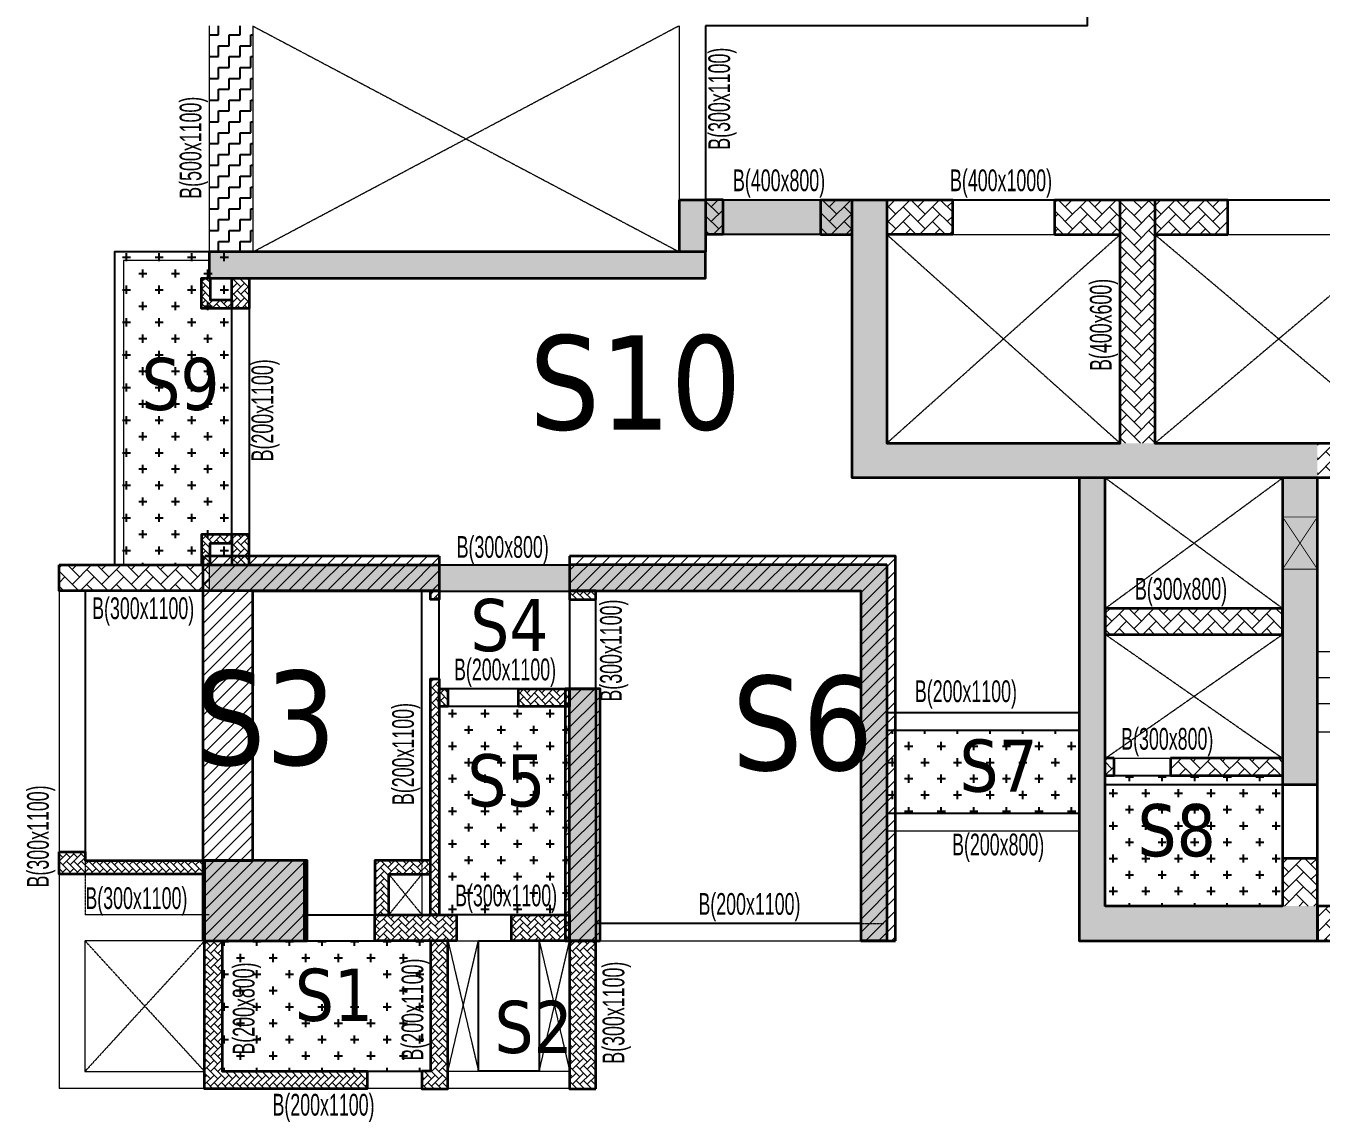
# Model space of a CAD drawing. Header units: millimetres. Extents: x -14 to 66963, y 130 to 26452.
# Drawn here: x -14 to 14889, y 1163 to 13773 of the extents above; entities that cross this region are included whole.
import ezdxf

# ---------------------------------------------------------------- set-up
doc = ezdxf.new("R2010")
doc.units = ezdxf.units.MM
doc.linetypes.add('HIDDEN', pattern=[0.375, 0.25, -0.125])
for name, color, linetype, lineweight in [('A-DETL-MISC', 35, 'Continuous', 15), ('A-HIDD-ABVE', 8, 'HIDDEN', 20), ('S-BEAM', 7, 'Continuous', 18), ('S-BEAM-IDEN', 2, 'Continuous', 9), ('S-COL HATCH', 9, 'Continuous', 0), ('S-COLS', 5, 'Continuous', 35), ('S-WALL', 4, 'Continuous', 18)]:
    doc.layers.add(name, color=color, linetype=linetype, lineweight=lineweight)
for name, color, linetype in [('changes', 7, 'Continuous'), ('S-CUTOUT', 1, 'Continuous'), ('SUNK SLAB', 8, 'Continuous')]:
    doc.layers.add(name, color=color, linetype=linetype)
doc.styles.add('Dim.s & Anno.(Misc.)', font='ARIALN.TTF')
doc.styles.add('Swis721 LtCn BT', font='swisscl.ttf', dxfattribs={"width": 0.9, "height": 233.355162})
pattern_1 = [(315, (21103954.563, 31375723.854), (84.85281374, -2e-14), [180, -60]), (45, (21103996.99, 31375681.43), (84.85281374, -2e-14), [180, -60])]
pattern_2 = [(45, (-31102401.53, 20629047.31), (0, 84.85281374), [180, -60]), (135, (-31102359.1, 20629089.737), (7e-15, 84.85281374), [180, -60])]
pattern_3 = [(315, (21103954.563, 31375723.836), (84.85281374, -2e-14), [180, -60]), (45, (21103996.99, 31375681.41), (84.85281374, -2e-14), [180, -60])]
pattern_4 = [(315, (-31090211.604, 20694843.886), (84.85281374, -1e-14), [180, -60]), (45, (-31090169.18, 20694801.46), (84.85281374, -2e-14), [180, -60])]
pattern_5 = [(45, (-31802317.5, 20729084.55), (0, 169.7056275), [360, -120]), (135, (-31802232.65, 20729169.4), (1e-14, 169.7056275), [360, -120])]
pattern_6 = [(45, (-31618808, 20746156.34), (0, 169.7056275), [360, -120]), (135, (-31618723.15, 20746241.2), (1e-14, 169.7056275), [360, -120])]
pattern_7 = [(45, (-31682274.25, 21473233.52), (-75.1300955, 75.1300955), [])]
pattern_8 = [(0, (-31352091.21, 21118550.87), (187.5, 187.5), [93.75, -281.25]), (90, (-31352044.34, 21118504), (-187.5, 187.5), [93.75, -281.25])]
pattern_9 = [(0, (-31792424.81, 20732320.44), (125, 125), [125, -125]), (90, (-31792299.81, 20732320.44), (-125, 125), [125, -125])]

# ---------------------------------------------------------------- blocks, each defined once
blk = doc.blocks.new('A$Ca6b6972b')
at = {"layer": 'S-COL HATCH'}
h = blk.add_hatch(dxfattribs=at)
h.set_pattern_fill('AR-HBONE', color=256, scale=15)
h.set_pattern_definition(pattern_2)
edge = h.paths.add_edge_path()
edge.add_line((1989, 8976), (1639, 8976))
edge.add_line((1639, 8976), (1639, 9326))
edge.add_line((1639, 9326), (1739, 9326))
edge.add_line((1739, 9326), (1739, 9076))
edge.add_line((1739, 9076), (1989, 9076))
edge.add_line((1989, 9076), (1989, 8976))
h = blk.add_hatch(dxfattribs=at)
h.set_pattern_fill('AR-HBONE', color=256, scale=15, angle=-90)
h.set_pattern_definition(pattern_1)
h.paths.add_polyline_path([(1989, 8976), (2189, 8976), (2189, 9326), (1989, 9326)])
h = blk.add_hatch(dxfattribs=at)
h.set_pattern_fill('AR-HBONE', color=256, scale=15, angle=-90)
h.set_pattern_definition(pattern_3)
h.paths.add_polyline_path([(1989, 8976), (2189, 8976), (2189, 9326), (1989, 9326)])
h = blk.add_hatch(dxfattribs=at)
h.set_pattern_fill('AR-HBONE', color=256, scale=15)
h.set_pattern_definition(pattern_2)
edge = h.paths.add_edge_path()
edge.add_line((1989, 6376), (1639, 6376))
edge.add_line((1639, 6376), (1639, 6026))
edge.add_line((1639, 6026), (1739, 6026))
edge.add_line((1739, 6026), (1739, 6276))
edge.add_line((1739, 6276), (1989, 6276))
edge.add_line((1989, 6276), (1989, 6376))
h = blk.add_hatch(dxfattribs=at)
h.set_pattern_fill('AR-HBONE', color=256, scale=15, angle=-90)
h.set_pattern_definition(pattern_1)
h.paths.add_polyline_path([(1989, 6376), (2189, 6376), (2189, 6026), (1989, 6026)])
h = blk.add_hatch(dxfattribs=at)
h.set_pattern_fill('AR-HBONE', color=256, scale=15, angle=-90)
h.set_pattern_definition(pattern_3)
h.paths.add_polyline_path([(1989, 6026), (2189, 6026), (2189, 6376), (1989, 6376)])
h = blk.add_hatch(dxfattribs=at)
h.set_pattern_fill('AR-HBONE', color=256, scale=15, angle=-90)
h.set_pattern_definition([(315, (21106240.17, 31372203.845), (84.85281374, -2e-14), [180, -60]), (45, (21106282.595, 31372161.42), (84.85281374, -2e-14), [180, -60])])
h.paths.add_polyline_path([(4275, 5726), (4275, 5626), (4375, 5626), (4375, 5726)])
h = blk.add_hatch(dxfattribs=at)
h.set_pattern_fill('AR-HBONE', color=256, scale=15, angle=-90)
h.set_pattern_definition([(315, (21107940.21, 31376673.825), (84.85281374, -2e-14), [180, -60]), (45, (21107982.637, 31376631.4), (84.85281374, -2e-14), [180, -60])])
h.paths.add_polyline_path([(6175, 5726), (5875, 5726), (5875, 5626), (6175, 5626)])
h = blk.add_hatch(dxfattribs=at)
h.set_pattern_fill('AR-HBONE', color=256, scale=15, angle=-90)
h.set_pattern_definition([(315, (21106240.17, 31371193.857), (84.85281374, -2e-14), [180, -60]), (45, (21106282.595, 31371151.43), (84.85281374, -2e-14), [180, -60])])
h.paths.add_polyline_path([(4275, 4716), (4275, 2000), (4375, 2000), (4375, 4716)])
h = blk.add_hatch(dxfattribs=at)
h.set_pattern_fill('AR-HBONE', color=256, scale=15)
h.set_pattern_definition([(45, (-31362017.66, 21106363.37), (0, 84.85281374), [180, -60]), (135, (-31361975.23, 21106405.8), (7e-15, 84.85281374), [180, -60])])
h.paths.add_polyline_path([(4375, 4398), (4475, 4398), (4475, 4598), (4375, 4598)])
h = blk.add_hatch(dxfattribs=at)
h.set_pattern_fill('AR-HBONE', color=256, scale=15)
h.set_pattern_definition([(45, (-31361107.653, 21106363.37), (0, 84.85281374), [180, -60]), (135, (-31361065.227, 21106405.8), (7e-15, 84.85281374), [180, -60])])
h.paths.add_polyline_path([(5875, 4398), (5875, 4598), (5285, 4598), (5285, 4398)])
h = blk.add_hatch(dxfattribs=at)
h.set_pattern_fill('AR-HBONE', color=256, scale=15, angle=-90)
h.set_pattern_definition(pattern_4)
h.paths.add_polyline_path([(0, 2726), (200, 2726), (300, 2726), (300, 2626), (1675, 2626), (1675, 2466), (0, 2466)])
h = blk.add_hatch(dxfattribs=at)
h.set_pattern_fill('AR-HBONE', color=256, scale=15)
h.set_pattern_definition([(45, (-31100345.92, 20625022.12), (0, 84.85281374), [180, -60]), (135, (-31100303.495, 20625064.55), (7e-15, 84.85281374), [180, -60])])
h.paths.add_polyline_path([(4275, 2625), (3635, 2625), (3635, 2000), (3795, 2000), (3795, 2466), (4275, 2466)])
h = blk.add_hatch(dxfattribs=at)
h.set_pattern_fill('AR-HBONE', color=256, scale=15)
h.set_pattern_definition([(45, (-31362507.66, 21103765.56), (0, 84.85281374), [180, -60]), (135, (-31362465.23, 21103807.99), (7e-15, 84.85281374), [180, -60])])
h.paths.add_polyline_path([(4575, 1700), (4575, 2000), (3635, 2000), (3635, 1700)])
h = blk.add_hatch(dxfattribs=at)
h.set_pattern_fill('AR-HBONE', color=256, scale=15)
h.set_pattern_definition([(45, (-31361107.653, 21103765.56), (0, 84.85281374), [180, -60]), (135, (-31361065.227, 21103807.99), (7e-15, 84.85281374), [180, -60])])
h.paths.add_polyline_path([(5875, 1700), (5875, 2000), (5205, 2000), (5205, 1700)])
h = blk.add_hatch(dxfattribs=at)
h.set_pattern_fill('AR-HBONE', color=256, scale=15, angle=-90)
h.set_pattern_definition(pattern_4)
edge = h.paths.add_edge_path()
edge.add_line((1875, 1700), (1875, 200))
edge.add_line((1875, 200), (3545, 200))
edge.add_line((3545, 200), (3545, 0))
edge.add_line((3545, 0), (1675, 0))
edge.add_line((1675, 0), (1675, 1700))
edge.add_line((1675, 1700), (1875, 1700))
h = blk.add_hatch(dxfattribs=at)
h.set_pattern_fill('AR-HBONE', color=256, scale=15, angle=-90)
h.set_pattern_definition(pattern_4)
h.paths.add_polyline_path([(4275, 200), (4175, 200), (4175, 0), (4475, 0), (4475, 1700), (4275, 1700)])
h = blk.add_hatch(dxfattribs=at)
h.set_pattern_fill('AR-HBONE', color=256, scale=15, angle=-90)
h.set_pattern_definition([(315, (21107940.21, 31371048.637), (84.85281374, -2e-14), [180, -60]), (45, (21107982.637, 31371006.21), (84.85281374, -2e-14), [180, -60])])
h.paths.add_polyline_path([(5875, 0), (6175, 0), (6175, 1700), (5875, 1700)])
at = {"layer": 'S-COLS', "elevation": 0}
for points in [[(1989, 8976), (1639, 8976), (1639, 9326), (1739, 9326), (1739, 9076), (1989, 9076), (1989, 8976)], [(1989, 6376), (1639, 6376), (1639, 6026), (1739, 6026), (1739, 6276), (1989, 6276), (1989, 6376)], [(4275, 2625), (3635, 2625), (3635, 2000), (3795, 2000), (3795, 2466), (4275, 2466), (4275, 2625)]]:
    blk.add_lwpolyline(points, dxfattribs=at)
for points in [[(2189, 9326), (2189, 8976), (1989, 8976), (1989, 9326)], [(2189, 6026), (2189, 6376), (1989, 6376), (1989, 6026)], [(4375, 5726), (4375, 5626), (4275, 5626), (4275, 5726)], [(6175, 5626), (6175, 5726), (5875, 5726), (5875, 5626)], [(4375, 4716), (4375, 2000), (4275, 2000), (4275, 4716)], [(4375, 4598), (4475, 4598), (4475, 4398), (4375, 4398)], [(5285, 4598), (5875, 4598), (5875, 4398), (5285, 4398)], [(0, 2726), (200, 2726), (300, 2726), (300, 2626), (1675, 2626), (1675, 2466), (0, 2466)], [(3635, 2000), (4575, 2000), (4575, 1700), (3635, 1700)], [(5205, 2000), (5875, 2000), (5875, 1700), (5205, 1700)], [(4275, 200), (4175, 200), (4175, 0), (4475, 0), (4475, 1700), (4275, 1700)], [(6175, 0), (6175, 1700), (5875, 1700), (5875, 0)]]:
    blk.add_lwpolyline(points, close=True, dxfattribs=at)
at = {"layer": 'S-COLS'}
blk.add_lwpolyline([(1875, 1700), (1875, 200), (3545, 200), (3545, 0), (1675, 0), (1675, 1700), (1875, 1700)], dxfattribs=at)
blk = doc.blocks.new('A$C9134d95b')
at = {"layer": 'changes'}
blk.add_blockref('A$Ca6b6972b', (-2229, -13576, 0), dxfattribs=at)
blk = doc.blocks.new('A$Cbe320e20')
at = {"layer": 'S-COL HATCH', "transparency": 33554687}
h = blk.add_hatch(color=256, dxfattribs=at)
h.dxf.hatch_style = 1
h.paths.add_polyline_path([(-2086, 2800), (-2385, 2800), (-2385, 2200), (-2086, 2200)])
at = {"layer": 'S-COL HATCH'}
h = blk.add_hatch(dxfattribs=at)
h.set_pattern_fill('AR-HBONE', color=256, scale=30)
h.set_pattern_definition(pattern_6)
h.paths.add_polyline_path([(-1885, 2400), (-1885, 2800), (-2085, 2800), (-2085, 2400)])
h = blk.add_hatch(dxfattribs=at)
h.set_pattern_fill('AR-HBONE', color=256, scale=30)
h.set_pattern_definition(pattern_6)
h.paths.add_polyline_path([(-400, 2400), (-400, 2800), (-765, 2800), (-765, 2400), (-676, 2400)])
at = {"layer": 'S-COL HATCH', "transparency": 33554687}
h = blk.add_hatch(color=256, dxfattribs=at)
h.dxf.hatch_style = 1
h.paths.add_polyline_path([(4954, -400), (4954, 0), (0, 0), (0, 2800), (-400, 2800), (-400, -400)])
at = {"layer": 'S-COL HATCH'}
h = blk.add_hatch(dxfattribs=at)
h.set_pattern_fill('AR-HBONE', color=256, scale=30)
h.set_pattern_definition(pattern_6)
h.paths.add_polyline_path([(758, 2400), (758, 2800), (0, 2800), (0, 2400)])
h = blk.add_hatch(dxfattribs=at)
h.set_pattern_fill('AR-HBONE', color=256, scale=30)
h.set_pattern_definition(pattern_6)
h.paths.add_polyline_path([(2684, 2800), (1928, 2800), (1928, 2400), (2684, 2400)])
h = blk.add_hatch(dxfattribs=at)
h.set_pattern_fill('AR-HBONE', color=256, scale=30)
h.set_pattern_definition(pattern_5)
h.paths.add_polyline_path([(2684, 0), (3084, 0), (3084, 2800), (2684, 2800)])
h = blk.add_hatch(dxfattribs=at)
h.set_pattern_fill('AR-HBONE', color=256, scale=30)
h.set_pattern_definition(pattern_6)
h.paths.add_polyline_path([(3925, 2800), (3084, 2800), (3084, 2400), (3925, 2400)])
at = {"layer": 'S-COL HATCH', "transparency": 33554687}
h = blk.add_hatch(color=256, dxfattribs=at)
h.dxf.hatch_style = 1
h.paths.add_polyline_path([(-7796, 2200), (-7796, 1900), (-2086, 1900), (-2086, 2200)])
at = {"layer": 'S-COL HATCH'}
h = blk.add_hatch(dxfattribs=at)
h.set_pattern_fill('AR-HBONE', color=256, scale=30)
h.set_pattern_definition(pattern_5)
h.paths.add_polyline_path([(5934, 0), (4954, 0), (4954, -400), (5934, -400)])
at = {"layer": 'S-COL HATCH', "transparency": 33554687}
h = blk.add_hatch(color=256, dxfattribs=at)
h.dxf.hatch_style = 1
h.paths.add_polyline_path([(2514, -400), (2214, -400), (2214, -5725), (2514, -5725), (4954, -5725), (4954, -5325), (2514, -5325), (2514, -3625), (2514, -3625), (2514, -3625)])
h = blk.add_hatch(color=256, dxfattribs=at)
h.dxf.hatch_style = 1
h.paths.add_polyline_path([(4954, -400), (4554, -400), (4554, -400), (4554, -1900), (4554, -1900), (4554, -2200), (4554, -3925), (4954, -3925)])
h = blk.add_hatch(dxfattribs=at)
h.set_pattern_fill('ANSI31', color=256, scale=850)
h.set_pattern_definition(pattern_7)
h.paths.add_polyline_path([(-5150, -1299), (-7296, -1299), (-7296, -1303), (-7871, -1303), (-7871, -4800), (-7296, -4800), (-7296, -1699), (-5150, -1699)])
h = blk.add_hatch(dxfattribs=at)
h.set_pattern_fill('ANSI31', color=256, scale=850)
h.set_pattern_definition(pattern_7)
h.paths.add_polyline_path([(100, -1299), (-3650, -1299), (-3650, -1699), (-300, -1699), (-300, -5724), (100, -5724)])
at = {"layer": 'S-COL HATCH'}
h = blk.add_hatch(dxfattribs=at)
h.set_pattern_fill('AR-HBONE', color=256, scale=30)
h.set_pattern_definition(pattern_5)
h.paths.add_polyline_path([(-7796, -1400), (-9525, -1400), (-9525, -1700), (-7796, -1700)])
at = {"layer": 'S-COL HATCH', "transparency": 33554687}
h = blk.add_hatch(color=256, dxfattribs=at)
h.dxf.hatch_style = 1
h.paths.add_polyline_path([(-5150, -1400), (-7796, -1400), (-7796, -1700), (-5150, -1700)])
h = blk.add_hatch(color=256, dxfattribs=at)
h.dxf.hatch_style = 1
h.paths.add_polyline_path([(0, -1400), (-3650, -1400), (-3650, -1700), (-300, -1700), (-300, -5725), (0, -5725)])
at = {"layer": 'S-COL HATCH'}
h = blk.add_hatch(dxfattribs=at)
h.set_pattern_fill('AR-HBONE', color=256, scale=30)
h.set_pattern_definition(pattern_5)
h.paths.add_polyline_path([(2514, -1900), (2514, -2200), (4554, -2200), (4554, -1900)])
at = {"layer": 'S-COL HATCH', "transparency": 33554687}
h = blk.add_hatch(dxfattribs=at)
h.set_pattern_fill('ANSI31', color=256, scale=850)
h.set_pattern_definition(pattern_7)
h.paths.add_polyline_path([(-3300, -2827), (-3696, -2827), (-3696, -5724), (-3300, -5724)])
h = blk.add_hatch(color=256, dxfattribs=at)
h.dxf.hatch_style = 1
h.paths.add_polyline_path([(-3350, -2827), (-3650, -2827), (-3650, -5725), (-3350, -5725)])
at = {"layer": 'S-COL HATCH'}
h = blk.add_hatch(dxfattribs=at)
h.set_pattern_fill('AR-HBONE', color=256, scale=30)
h.set_pattern_definition(pattern_5)
h.paths.add_polyline_path([(2614, -3625), (2514, -3625), (2514, -3825), (2614, -3825)])
h = blk.add_hatch(dxfattribs=at)
h.set_pattern_fill('AR-HBONE', color=256, scale=30)
h.set_pattern_definition(pattern_5)
h.paths.add_polyline_path([(3264, -3625), (3264, -3825), (4554, -3825), (4554, -3625)])
at = {"layer": 'S-COL HATCH', "transparency": 33554687}
h = blk.add_hatch(dxfattribs=at)
h.set_pattern_fill('ANSI31', color=256, scale=850)
h.set_pattern_definition(pattern_7)
h.paths.add_polyline_path([(-7871, -4800), (-7871, -5724), (-6671, -5724), (-6671, -4800)])
h = blk.add_hatch(color=256, dxfattribs=at)
h.dxf.hatch_style = 1
h.paths.add_polyline_path([(-6700, -4800), (-7850, -4800), (-7850, -5725), (-6700, -5725)])
at = {"layer": 'S-COL HATCH'}
h = blk.add_hatch(dxfattribs=at)
h.set_pattern_fill('AR-HBONE', color=256, scale=30)
h.set_pattern_definition(pattern_5)
h.paths.add_polyline_path([(4954, -4775), (4554, -4775), (4554, -5325), (4954, -5325)])
h = blk.add_hatch(dxfattribs=at)
h.set_pattern_fill('AR-HBONE', color=256, scale=30)
h.set_pattern_definition(pattern_5)
h.paths.add_polyline_path([(4954, -5325), (12554, -5325), (12554, -5725), (4954, -5725)])
at = {"layer": 'S-COL HATCH', "transparency": 33554687}
blk.add_line((-7796, -1400), (-7796, -1700), dxfattribs=at)
at = {"layer": 'S-COLS'}
for p, q in [((-1885, 2800), (-2086, 2800)), ((-1885, 2400), (-1885, 2800)), ((-765, 2800), (-765, 2400)), ((-765, 2800), (-400, 2800)), ((0, 2800), (758, 2800)), ((758, 2400), (758, 2800)), ((1928, 2800), (1928, 2400)), ((1928, 2800), (2684, 2800)), ((3084, 2800), (3925, 2800)), ((3925, 2400), (3925, 2800)), ((-1885, 2400), (-2086, 2400)), ((-765, 2400), (-400, 2400)), ((758, 2400), (0, 2400)), ((1928, 2400), (2684, 2400)), ((3084, 2400), (3925, 2400)), ((-5150, -1299), (-5150, -1699)), ((-3650, -1299), (-3650, -1699)), ((0, -1400), (-3650, -1400)), ((-3650, -1400), (-3650, -1700)), ((0, -1400), (0, -5725)), ((-3650, -1700), (-300, -1700)), ((-300, -1700), (-300, -5725)), ((4554, -3925), (4954, -3925)), ((4554, -4775), (4954, -4775)), ((-3700, -5724), (-3300, -5724)), ((-300, -5724), (100, -5724)), ((0, -5725), (-300, -5725))]:
    blk.add_line(p, q, dxfattribs=at)
at = {"layer": 'S-COLS', "color": 5}
blk.add_lwpolyline([(-2385, 2800), (-2086, 2800), (-2086, 2200), (-2385, 2200)], close=True, dxfattribs=at)
at = {"layer": 'S-COLS'}
for points in [[(10754, -400), (-400, -400), (-400, 2800), (0, 2800), (0, 0), (2684, 0), (2684, 2800)], [(2684, 2800), (3084, 2800)], [(3084, 2800), (3084, 0), (5934, 0), (5934, 2800)], [(2214, -400), (2214, -5725), (2514, -5725)], [(2514, -5325), (2514, -400)], [(4554, -400), (4554, -5325)], [(4554, -5725), (4954, -5725), (4954, -400)], [(-7871, -1299), (-7871, -4800), (-7296, -4800), (-7296, -1699), (-5150, -1699)], [(-5150, -1299), (-7846, -1299)], [(100, -5724), (100, -1299), (-3650, -1299)], [(-3650, -1699), (-300, -1699), (-300, -5724)], [(-3300, -5724), (-3300, -2827), (-3700, -2827), (-3700, -5724)], [(2614, -3625), (2514, -3625)], [(2614, -3825), (2614, -3625)], [(3264, -3625), (3264, -3825)], [(4554, -3625), (3264, -3625)], [(2514, -3825), (2614, -3825)], [(3264, -3825), (4554, -3825)], [(4554, -5325), (2514, -5325)], [(12554, -5325), (4954, -5325), (4954, -5725), (15254, -5725)], [(2514, -5725), (4554, -5725)]]:
    blk.add_lwpolyline(points, dxfattribs=at)
for points in [[(-7796, 1900), (-2086, 1900), (-2086, 2200), (-7796, 2200)], [(4554, -1900), (2514, -1900), (2514, -2200), (4554, -2200)], [(-7850, -5725), (-6700, -5725), (-6700, -4800), (-7850, -4800)]]:
    blk.add_lwpolyline(points, close=True, dxfattribs=at)
at = {"layer": 'S-COLS', "elevation": 0}
for points in [[(-9525, -1400), (-5150, -1400), (-5150, -1700), (-9525, -1700)], [(-3650, -2827), (-3350, -2827), (-3350, -5725), (-3650, -5725)], [(-7871, -5724), (-6671, -5724), (-6671, -4800), (-7871, -4800)]]:
    blk.add_lwpolyline(points, close=True, dxfattribs=at)
at = {"layer": 'S-CUTOUT', "const_width": 10, "elevation": 0}
blk.add_lwpolyline([(4954, -849), (4954, -1449), (4554, -1449), (4554, -849)], close=True, dxfattribs=at)
for points in [[(4954, -849), (4554, -1449)], [(4954, -1449), (4554, -849)]]:
    blk.add_lwpolyline(points, dxfattribs=at)
at = {"layer": 'S-WALL', "color": 7}
for p, q in [((-8885, 2200), (-7795, 2200)), ((-8885, -1400), (-8885, 2200)), ((-7795, 2100), (-8785, 2100)), ((-8785, 2100), (-8785, -1400))]:
    blk.add_line(p, q, dxfattribs=at)
blk = doc.blocks.new('A$C3b502a7a')
at = {"layer": 'SUNK SLAB'}
h = blk.add_hatch(dxfattribs=at)
h.set_pattern_fill('ZIGZAG', color=8, scale=1000, style=0)
h.set_pattern_definition(pattern_9)
h.paths.add_polyline_path([(48257, 14319), (48057, 14319), (48057, 12919), (48257, 12919)])
h.paths.add_polyline_path([(49487, 10619), (47801, 10619), (47801, 10219), (49487, 10219)])
h.paths.add_polyline_path([(9237, 14319), (9197, 14319), (9197, 13969), (9037, 13969), (9037, 12919), (9237, 12919)])
h.paths.add_polyline_path([(9493, 10619), (7807, 10619), (7807, 10619), (7807, 10219), (9493, 10219)])
h = blk.add_hatch(dxfattribs=at)
h.set_pattern_fill('ZIGZAG', color=8, scale=1000, style=0)
h.set_pattern_definition([(0, (-31792424.79, 20727669.9), (125, 125), [125, -125]), (90, (-31792299.79, 20727669.9), (-125, 125), [125, -125])])
h.paths.add_polyline_path([(2597, 12619), (2097, 12619), (2097, 10019), (2597, 10019)])
h = blk.add_hatch(dxfattribs=at)
h.set_pattern_fill('CROSS', color=8, scale=750, style=0)
h.set_pattern_definition(pattern_8)
h.paths.add_polyline_path([(2357, 10019), (1007, 10019), (1007, 6419), (2357, 6419)])
h = blk.add_hatch(dxfattribs=at)
h.set_pattern_fill('ZIGZAG', color=8, scale=1000, style=0)
h.set_pattern_definition(pattern_9)
h.paths.add_polyline_path([(52551, 6419), (51051, 6419), (51051, 6419), (51051, 6119), (52551, 6119)])
h.paths.add_polyline_path([(6243, 6419), (4743, 6419), (4743, 6119), (6243, 6119)])
h = blk.add_hatch(dxfattribs=at)
h.set_pattern_fill('CROSS', color=8, scale=750, style=0)
h.set_pattern_definition(pattern_8)
h.paths.add_polyline_path([(6243, 4792), (4743, 4792), (4743, 2392), (6243, 2392)])
h.paths.add_polyline_path([(4863, 2349), (6262, 2349), (6262, 2877), (4863, 2877)], flags=9)
h = blk.add_hatch(dxfattribs=at)
h.set_pattern_fill('CROSS', color=8, scale=750, style=0)
h.set_pattern_definition(pattern_8)
h.paths.add_polyline_path([(12107, 3559), (12107, 4519), (9893, 4519), (9893, 3559)])
h = blk.add_hatch(dxfattribs=at)
h.set_pattern_fill('CROSS', color=8, scale=750, style=0)
h.set_pattern_definition([(0, (-31792424.8, 20732320.44), (187.5, 187.5), [93.75, -281.25]), (90, (-31792377.93, 20732273.56), (-187.5, 187.5), [93.75, -281.25])])
h.paths.add_polyline_path([(12407, 3994), (14447, 3994), (14447, 2494), (12407, 2494)])
h = blk.add_hatch(dxfattribs=at)
h.set_pattern_fill('CROSS', color=8, scale=750, style=0)
h.set_pattern_definition(pattern_8)
h.paths.add_polyline_path([(4643, 593), (4643, 2094), (2243, 2092), (2243, 591)])
h.paths.add_polyline_path([(3076, 1365), (3076, 1777), (4054, 1777), (4054, 1365)], flags=0)
h.paths.add_polyline_path([(2705, 723), (2705, 1996), (2178, 1996), (2178, 723)], flags=9)
h.paths.add_polyline_path([(4700, 716), (4700, 1989), (4173, 1989), (4173, 716)], flags=9)
h.paths.add_polyline_path([(3030, 1312), (4080, 1312), (4080, 1831), (3030, 1831)], flags=24)
at = {"layer": 'A-DETL-MISC', "elevation": 0}
for points in [[(16847, 5419), (14847, 5419)], [(16847, 5119), (14847, 5119)], [(16847, 4819), (14847, 4819)], [(16847, 4494), (14847, 4494)]]:
    blk.add_lwpolyline(points, dxfattribs=at)
at = {"layer": 'A-HIDD-ABVE', "linetype": 'HIDDEN'}
for p, q in [((2597, 12619), (7507, 10019)), ((2597, 10019), (7495, 12619, 0)), ((9893, 10219), (12577, 7819)), ((9893, 7819), (12577, 10219)), ((12977, 10219), (15827, 7819)), ((12977, 7819), (15827, 10219)), ((12407, 7419, 0), (14447, 5919)), ((12407, 5919), (14447, 7419)), ((12407, 5619), (14447, 4194)), ((12407, 4194), (14446, 5619)), ((4163, 2859), (4543, 2394)), ((4163, 2394), (4543, 2859)), ((666, 2094, 0), (2043, 591, 0)), ((2041, 2092, 0), (666, 591, 0)), ((4843, 2094), (5194, 594)), ((4843, 594), (5193, 2094)), ((5893, 2094), (6244, 594)), ((5893, 594), (6243, 2094))]:
    blk.add_line(p, q, dxfattribs=at)
at = {"layer": 'S-BEAM'}
for p, q in [((2097, 12619), (2097, 10019)), ((2597, 12619), (2597, 10019)), ((7507, 10619), (7507, 12619, 0)), ((9893, 10219), (12577, 10219)), ((12977, 10219), (15827, 10219)), ((2357, 10019), (1007, 10019)), ((1007, 6419), (1007, 10019)), ((2357, 6419), (2357, 9719)), ((368, 6119), (368, 394)), ((4743, 4792), (6243, 4792)), ((4743, 4792), (4743, 2392)), ((9893, 4519), (12107, 4519)), ((12507, 4194), (13157, 4194)), ((9893, 3559), (12107, 3559)), ((9893, 3359), (12107, 3359)), ((4163, 2859), (4543, 2859)), ((4163, 2859), (4163, 2392)), ((4543, 2859), (4543, 2392)), ((2097, 2392), (668, 2392)), ((3168, 2392), (6243, 2392)), ((2248, 2092), (668, 2092)), ((668, 591), (668, 2092)), ((2043, 2092, 0), (2043, 591, 0)), ((2243, 2092), (4643, 2094)), ((2243, 2092, 0), (2243, 591, 0)), ((4643, 2094), (4643, 594)), ((4843, 2094), (5193, 2094)), ((4843, 2094), (4843, 594)), ((5193, 2094), (5194, 593)), ((5823, 2094), (6243, 2094)), ((5893, 594), (5893, 2094)), ((6243, 2094), (6244, 594)), ((6543, 2094), (9858, 2094)), ((6543, 2094), (6543, 394)), ((666, 591), (2043, 591)), ((2243, 591), (4643, 593)), ((4843, 593), (6243, 594)), ((6543, 394), (368, 394))]:
    blk.add_line(p, q, dxfattribs=at)
at = {"layer": 'S-BEAM', "linetype": 'HIDDEN'}
for p, q in [((7807, 12619), (7807, 10619)), ((7807, 10619), (10567, 10619)), ((10567, 10619), (12577, 10619)), ((12977, 10619), (15827, 10619)), ((7807, 10219), (9493, 10219)), ((2557, 6419), (2557, 9719)), ((4743, 6419), (6243, 6419)), ((668, 6119), (668, 2392)), ((4543, 6119), (4543, 2859)), ((4743, 6119), (4743, 4992)), ((4743, 6119), (6243, 6119)), ((6243, 6119), (6243, 4992)), ((6543, 6119), (6543, 4992)), ((4743, 4992), (6243, 4992)), ((9893, 4719), (12107, 4719)), ((12407, 3894), (14447, 3894)), ((6543, 2294), (9858, 2294)), ((5193, 2094), (5893, 2094))]:
    blk.add_line(p, q, dxfattribs=at)
at = {"layer": 'SUNK SLAB', "color": 8, "elevation": 0}
blk.add_lwpolyline([(12407, 3994), (14447, 3994), (14447, 2494), (12407, 2494)], close=True, dxfattribs=at)
at = {"layer": 'S-BEAM-IDEN', "style": 'Swis721 LtCn BT', "width": 0.8}
for s, rotation, p in [('B(300x1100)', 90, (8089, 11195)), ('B(500x1100)', 90, (2006, 10631)), ('B(400x800)', 360, (8123, 10718)), ('B(400x1000)', 360, (10620, 10718)), ('B(400x600)', 90, (12479, 8650)), ('B(200x1100)', 90, (2832, 7610)), ('B(300x800)', 360, (4943, 6500)), ('B(300x800)', 360, (12748, 6018)), ('B(300x1100)', 90, (6843, 4846)), ('B(200x1100)', 360, (4913, 5091)), ('B(200x1100)', 360, (10216, 4840)), ('B(200x1100)', 90, (4451, 3656)), ('B(300x800)', 360, (12590, 4293)), ('B(300x1100)', 90, (250, 2708)), ('B(200x800)', 360, (10644, 3077)), ('B(300x1100)', 360, (671, 2460)), ('B(300x1100)', 360, (4925, 2491)), ('B(200x1100)', 360, (7725, 2393)), ('B(200x800)', 90, (2617, 785)), ('B(200x1100)', 90, (4559, 716)), ('B(300x1100)', 90, (6872, 680)), ('B(200x1100)', 360, (2824, 83))]:
    blk.add_text(s, height=250, rotation=rotation, dxfattribs=at).set_placement(p)
blk.add_text('B(300x1100)', height=250, dxfattribs=at).set_placement((749, 5795))

msp = doc.modelspace()

# ---------------------------------------------------------------- linework, layer by layer
at = {"layer": 'changes', "color": 1, "elevation": 0}
for points in [[(7806, 13773), (7806, 11773), (25246, 11773), (25246, 13773), (19566, 13773), (19566, 15473), (12196, 15473), (12196, 13773)], [(2556, 10873), (2556, 7573), (9892, 7573), (9892, 5873), (12106, 5873), (12106, 8573), (9492, 8573), (9492, 11373), (7806, 11373), (7806, 10873)], [(2006, 7573), (2006, 7923), (2356, 7923), (2356, 10523), (2006, 10523), (2006, 10873), (2096, 10873), (2096, 11173), (1006, 11173), (1006, 7573)], [(4542, 7273), (667, 7273), (667, 4271), (667, 4171), (3192, 4173), (3192, 3546), (4002, 3546), (4002, 4171), (4542, 4171)], [(4742, 7271), (6242, 7271), (6242, 6146), (4742, 6146)], [(6542, 7273), (9592, 7273), (9592, 3448), (6542, 3448)], [(4742, 5946), (6242, 5946), (6242, 3546), (4742, 3546)], [(9892, 5673), (12106, 5673), (12106, 4713), (9892, 4713)], [(12406, 5048), (14446, 5048), (14446, 3648), (12406, 3648)], [(2247, 3246), (4642, 3246), (4642, 1746), (2247, 1746)], [(5192, 3248), (5892, 3248), (5892, 1748), (5192, 1748)]]:
    msp.add_lwpolyline(points, close=True, dxfattribs=at)

# ---------------------------------------------------------------- block references
at = {"layer": 'changes'}
for name, p in [('A$C3b502a7a', (-1, 1154, 0)), ('A$C9134d95b', (2596, 15123))]:
    msp.add_blockref(name, p, dxfattribs=at)
at = {"layer": 'S-COLS'}
msp.add_blockref('A$Cbe320e20', (9892, 8973, 0), dxfattribs=at)

# ---------------------------------------------------------------- texts
at = {"layer": 'changes', "attachment_point": 1, "style": 'Dim.s & Anno.(Misc.)'}
for s, heights, insert, char_height in [('{\\fTahoma|b0|i0|c0|p34;S10}', [1133], (5779, 10215), 1084.7), ('{\\fTahoma|b0|i0|c0|p34;S9}', [1159], (1314, 9955), 600), ('{\\fTahoma|b0|i0|c0|p34;S4}', [1159], (5099, 7181), 600), ('{\\fTahoma|b0|i0|c0|p34;S3}', [1159], (1930, 6357), 1084.7), ('{\\fTahoma|b0|i0|c0|p34;S6}', [1159], (8109, 6297), 1084.7), ('{\\fTahoma|b0|i0|c0|p34;S7}', [1159], (10728, 5564), 600), ('{\\fTahoma|b0|i0|c0|p34;S5}', [1159], (5065, 5395), 600), ('{\\fTahoma|b0|i0|c0|p34;S8}', [1159], (12777, 4821), 600), ('{\\fTahoma|b0|i0|c0|p34;S1}', [1159], (3081, 2927), 600), ('{\\fTahoma|b0|i0|c0|p34;S2}', [1159], (5378, 2558, 0), 600)]:
    msp.add_mtext_dynamic_manual_height_columns(s, width=6038.66, gutter_width=5424, heights=heights, dxfattribs=dict(at, insert=insert, char_height=char_height))
at = {"layer": 'S-BEAM-IDEN', "style": 'Swis721 LtCn BT', "width": 0.8}
msp.add_text('B(200x1100)', height=250, rotation=360, dxfattribs=at).set_placement((2823, 1238, 0))

doc.saveas('drawing.dxf')
